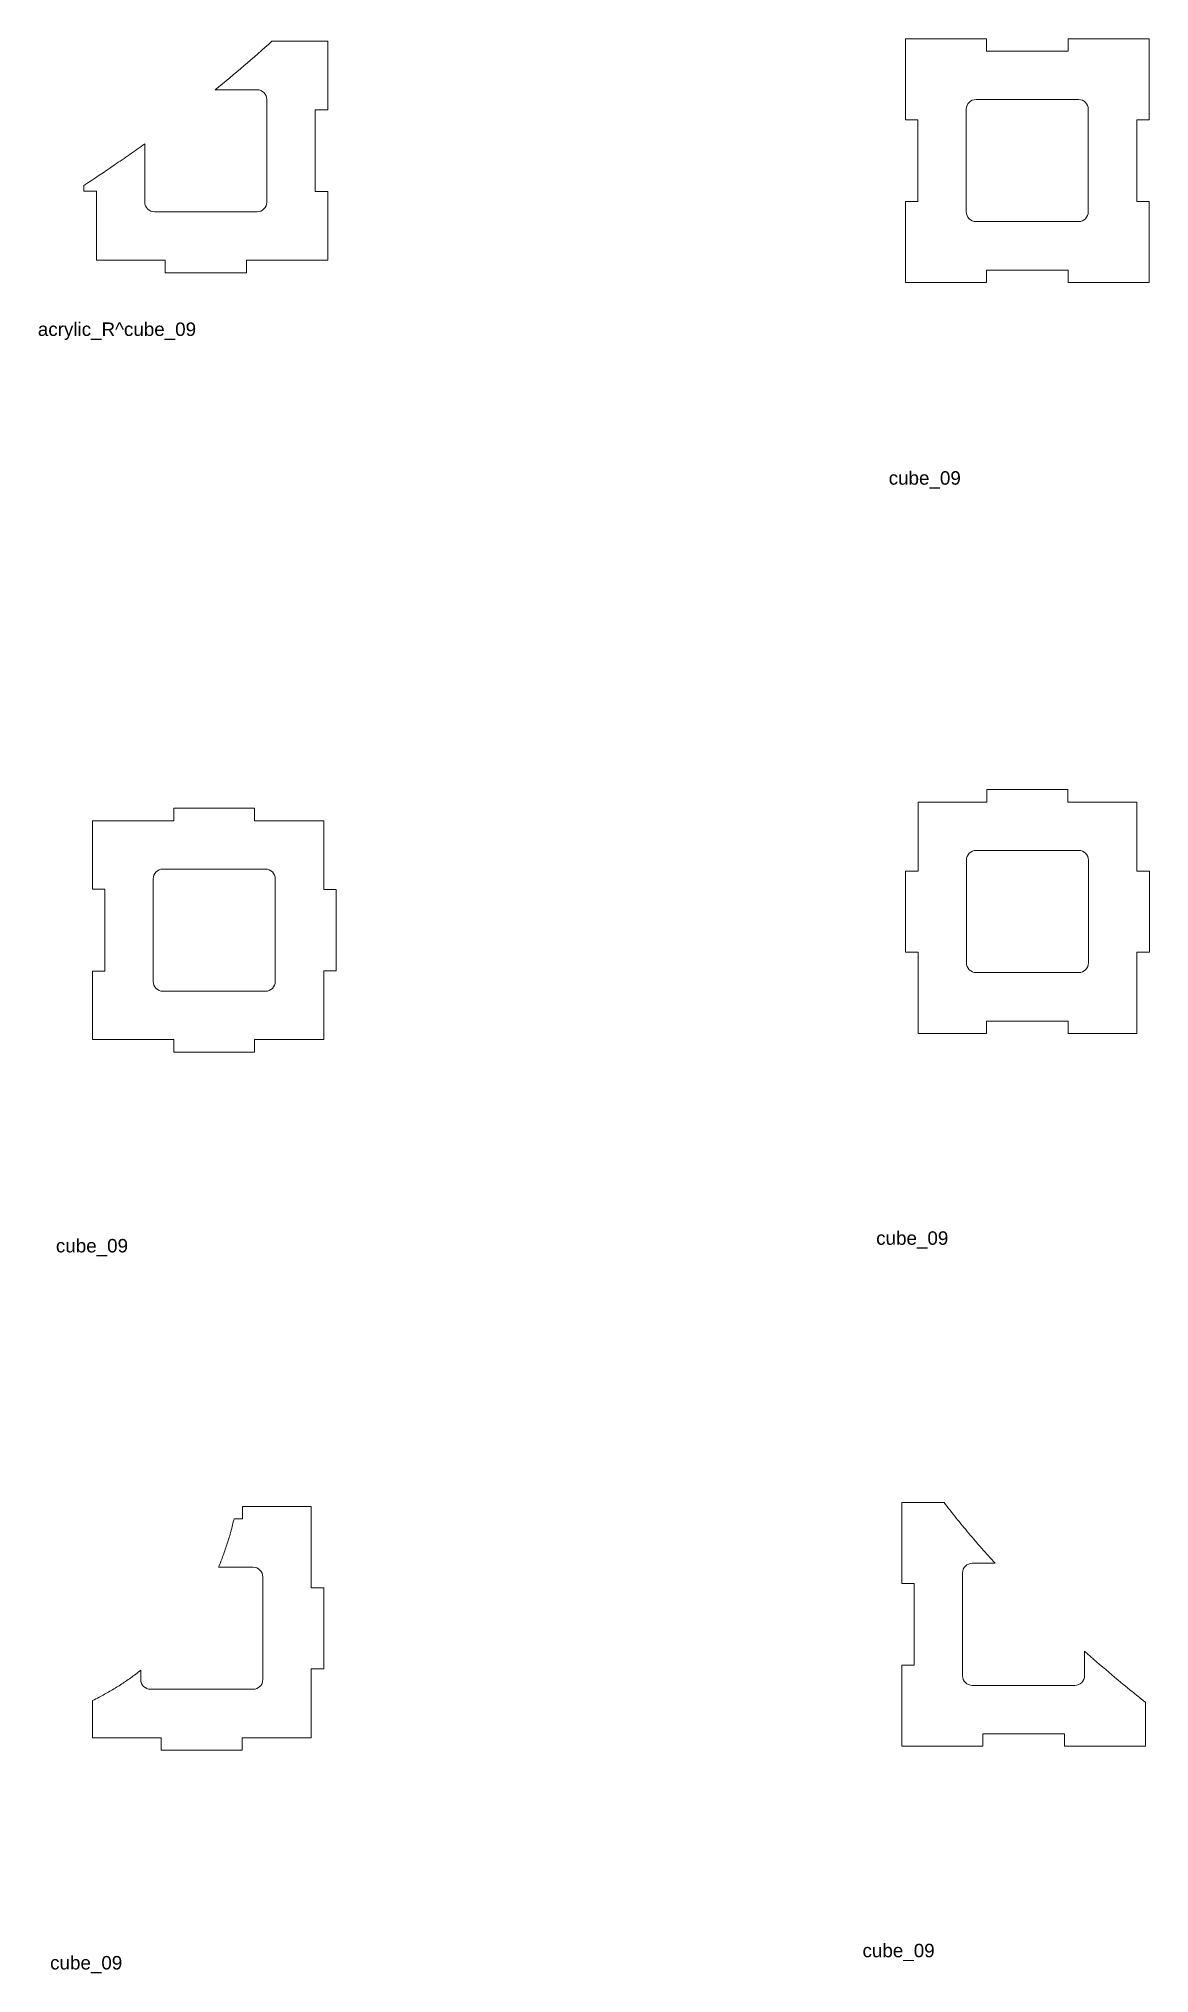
# Model space of a CAD drawing. Header units: inches. Extents: x 3.2 to 14.6, y 1.1 to 20.9.
import ezdxf

# ---------------------------------------------------------------- set-up
doc = ezdxf.new("R2010")
doc.units = ezdxf.units.IN
doc.header["$LTSCALE"] = 0.03937
doc.header["$MEASUREMENT"] = 0

msp = doc.modelspace()

# ---------------------------------------------------------------- linework, layer by layer
at = {"color": 255, "lineweight": 15}
for p, q in [((6.181, 20.873), (5.609, 20.873)), ((6.181, 20.171), (6.181, 20.873)), ((12.926, 20.9), (12.097, 20.9)), ((12.097, 20.9), (12.097, 20.07)), ((12.926, 20.773), (12.926, 20.9)), ((14.593, 20.9), (13.764, 20.9)), ((13.764, 20.9), (13.764, 20.773)), ((14.593, 20.07), (14.593, 20.9)), ((13.764, 20.773), (12.926, 20.773)), ((5.03, 20.377), (5.458, 20.377)), ((5.558, 20.277), (5.558, 19.227)), ((13.87, 20.277), (12.82, 20.277)), ((6.054, 19.334), (6.054, 20.171)), ((6.054, 20.171), (6.181, 20.171)), ((12.097, 20.07), (12.224, 20.07)), ((12.224, 20.07), (12.224, 19.233)), ((12.72, 20.177), (12.72, 19.127)), ((13.97, 19.127), (13.97, 20.177)), ((14.466, 19.233), (14.466, 20.07)), ((14.466, 20.07), (14.593, 20.07)), ((4.308, 19.227), (4.308, 19.825)), ((3.685, 19.397), (3.685, 19.338)), ((3.685, 19.338), (3.812, 19.338)), ((3.812, 19.338), (3.812, 18.631)), ((6.181, 19.334), (6.054, 19.334)), ((6.181, 18.631), (6.181, 19.334)), ((12.224, 19.233), (12.097, 19.233)), ((12.097, 19.233), (12.097, 18.404)), ((14.593, 19.233), (14.466, 19.233)), ((14.593, 18.404), (14.593, 19.233)), ((5.458, 19.127), (4.408, 19.127)), ((12.82, 19.027), (13.87, 19.027)), ((3.812, 18.631), (4.518, 18.631)), ((4.518, 18.631), (4.518, 18.504)), ((5.348, 18.504), (5.348, 18.631)), ((5.348, 18.631), (6.181, 18.631)), ((4.518, 18.504), (5.348, 18.504)), ((12.926, 18.404), (12.926, 18.531)), ((12.926, 18.531), (13.764, 18.531)), ((13.764, 18.531), (13.764, 18.404)), ((12.097, 18.404), (12.926, 18.404)), ((13.764, 18.404), (14.593, 18.404)), ((12.932, 13.085), (12.226, 13.085)), ((12.226, 13.085), (12.226, 12.378)), ((13.761, 13.212), (12.932, 13.212)), ((12.932, 13.212), (12.932, 13.085)), ((13.761, 13.085), (13.761, 13.212)), ((14.468, 13.085), (13.761, 13.085)), ((14.468, 12.378), (14.468, 13.085)), ((3.771, 12.894), (3.771, 12.192)), ((4.604, 12.894), (3.771, 12.894)), ((5.433, 13.021), (4.604, 13.021)), ((4.604, 13.021), (4.604, 12.894)), ((5.433, 12.894), (5.433, 13.021)), ((6.14, 12.894), (5.433, 12.894)), ((6.14, 12.188), (6.14, 12.894)), ((12.722, 12.489), (12.722, 11.439)), ((13.872, 12.589), (12.822, 12.589)), ((13.972, 11.439), (13.972, 12.489)), ((4.394, 12.298), (4.394, 11.248)), ((5.544, 12.398), (4.494, 12.398)), ((5.644, 11.248), (5.644, 12.298)), ((12.226, 12.378), (12.099, 12.378)), ((12.099, 12.378), (12.099, 11.549)), ((14.595, 12.378), (14.468, 12.378)), ((14.595, 11.549), (14.595, 12.378)), ((3.771, 12.192), (3.898, 12.192)), ((3.898, 12.192), (3.898, 11.354)), ((6.267, 12.188), (6.14, 12.188)), ((6.267, 11.358), (6.267, 12.188)), ((12.099, 11.549), (12.226, 11.549)), ((12.226, 11.549), (12.226, 10.716)), ((14.468, 10.716), (14.468, 11.549)), ((14.468, 11.549), (14.595, 11.549)), ((3.898, 11.354), (3.771, 11.354)), ((3.771, 11.354), (3.771, 10.652)), ((6.14, 10.652), (6.14, 11.358)), ((6.14, 11.358), (6.267, 11.358)), ((12.822, 11.339), (13.872, 11.339)), ((4.494, 11.148), (5.544, 11.148)), ((12.226, 10.716), (12.928, 10.716)), ((12.928, 10.716), (12.928, 10.843)), ((12.928, 10.843), (13.765, 10.843)), ((13.765, 10.843), (13.765, 10.716)), ((13.765, 10.716), (14.468, 10.716)), ((3.771, 10.652), (4.604, 10.652)), ((4.604, 10.652), (4.604, 10.525)), ((4.604, 10.525), (5.433, 10.525)), ((5.433, 10.525), (5.433, 10.652)), ((5.433, 10.652), (6.14, 10.652)), ((5.31, 5.747), (5.222, 5.747)), ((5.31, 5.874), (5.31, 5.747)), ((6.013, 5.874), (5.31, 5.874)), ((6.013, 5.041), (6.013, 5.874)), ((12.493, 5.914), (12.059, 5.914)), ((12.059, 5.914), (12.059, 5.084)), ((5.063, 5.251), (5.417, 5.251)), ((5.517, 5.151), (5.517, 4.101)), ((12.682, 4.141), (12.682, 5.191)), ((12.782, 5.291), (13.016, 5.291)), ((6.14, 5.041), (6.013, 5.041)), ((6.14, 4.212), (6.14, 5.041)), ((12.059, 5.084), (12.186, 5.084)), ((12.186, 5.084), (12.186, 4.247)), ((13.932, 4.391), (13.932, 4.141)), ((4.267, 4.101), (4.267, 4.196)), ((6.013, 3.505), (6.013, 4.212)), ((6.013, 4.212), (6.14, 4.212)), ((12.186, 4.247), (12.059, 4.247)), ((12.059, 4.247), (12.059, 3.418)), ((5.417, 4.001), (4.367, 4.001)), ((13.832, 4.041), (12.782, 4.041)), ((3.771, 3.885), (3.771, 3.505)), ((14.555, 3.418), (14.555, 3.868)), ((3.771, 3.505), (4.477, 3.505)), ((4.477, 3.505), (4.477, 3.378)), ((4.477, 3.378), (5.306, 3.378)), ((5.306, 3.378), (5.306, 3.505)), ((5.306, 3.505), (6.013, 3.505)), ((12.059, 3.418), (12.889, 3.418)), ((12.889, 3.418), (12.889, 3.545)), ((12.889, 3.545), (13.726, 3.545)), ((13.726, 3.545), (13.726, 3.418)), ((13.726, 3.418), (14.555, 3.418))]:
    msp.add_line(p, q, dxfattribs=at)
for centre, start, end in [((5.458, 20.277), 0, 90), ((12.82, 20.177), 90, 180), ((13.87, 20.177), 0, 90), ((4.408, 19.227), 180, 270), ((5.458, 19.227), 270, 0), ((12.82, 19.127), 180, 270), ((13.87, 19.127), 270, 0), ((12.822, 12.489), 90, 180), ((13.872, 12.489), 0, 90), ((4.494, 12.298), 90, 180), ((5.544, 12.298), 0, 90), ((12.822, 11.439), 180, 270), ((13.872, 11.439), 270, 0), ((4.494, 11.248), 180, 270), ((5.544, 11.248), 270, 0), ((5.417, 5.151), 0, 90), ((12.782, 5.191), 90, 180), ((4.367, 4.101), 180, 270), ((5.417, 4.101), 270, 0), ((12.782, 4.141), 180, 270), ((13.832, 4.141), 270, 0)]:
    msp.add_arc(centre, 0.1, start, end, dxfattribs=at)
msp.add_open_spline([(5.609, 20.873), (5.421, 20.703), (5.228, 20.538), (5.03, 20.377)], degree=3, dxfattribs=at)
for points, knots in [([(4.308, 19.825), (4.257, 19.788), (4.205, 19.752), (4.102, 19.679), (4.05, 19.643), (3.895, 19.536), (3.79, 19.466), (3.685, 19.397)], [-1, -1, -1, -1, -0.75, -0.75, -0.5, -0.5, 0, 0, 0, 0]), ([(5.222, 5.747), (5.212, 5.705), (5.192, 5.62), (5.154, 5.495), (5.112, 5.372), (5.08, 5.291), (5.063, 5.251)], [-1, -1, -1, -1, -0.749015, -0.498034, -0.249015, 0, 0, 0, 0]), ([(13.016, 5.291), (12.97, 5.341), (12.879, 5.442), (12.747, 5.596), (12.617, 5.753), (12.534, 5.86), (12.493, 5.914)], [-1, -1, -1, -1, -0.749759, -0.49952, -0.249758, 0, 0, 0, 0]), ([(14.555, 3.868), (14.514, 3.901), (14.387, 4.002), (14.178, 4.175), (14.014, 4.319), (13.932, 4.391)], [-1, -1, -1, -1, -0.8044908, -0.4021425, 0, 0, 0, 0]), ([(4.267, 4.196), (4.233, 4.17), (4.165, 4.118), (4.059, 4.046), (3.951, 3.98), (3.854, 3.927), (3.794, 3.897), (3.771, 3.885)], [-1, -1, -1, -1, -0.781864, -0.563726, -0.347556, -0.131383, 0, 0, 0, 0])]:
    msp.add_open_spline(points, degree=3, knots=knots, dxfattribs=at)

# ---------------------------------------------------------------- texts
at = {"color": 255, "lineweight": 0, "char_height": 0.1378, "attachment_point": 7, "line_spacing_factor": 0.963855}
for s, insert, width in [('\\fArial;acrylic_R^ cube_09', (3.213, 17.815), 1.73074), ('\\fArial;cube_09', (11.926, 16.294), 0.85582), ('\\fArial;cube_09', (3.398, 8.434), 0.85582), ('\\fArial;cube_09', (11.798, 8.512), 0.85582), ('\\fArial;cube_09', (11.658, 1.218), 0.85582), ('\\fArial;cube_09', (3.339, 1.093), 0.85582)]:
    msp.add_mtext(s, dxfattribs=dict(at, insert=insert, width=width))

doc.saveas('drawing.dxf')
